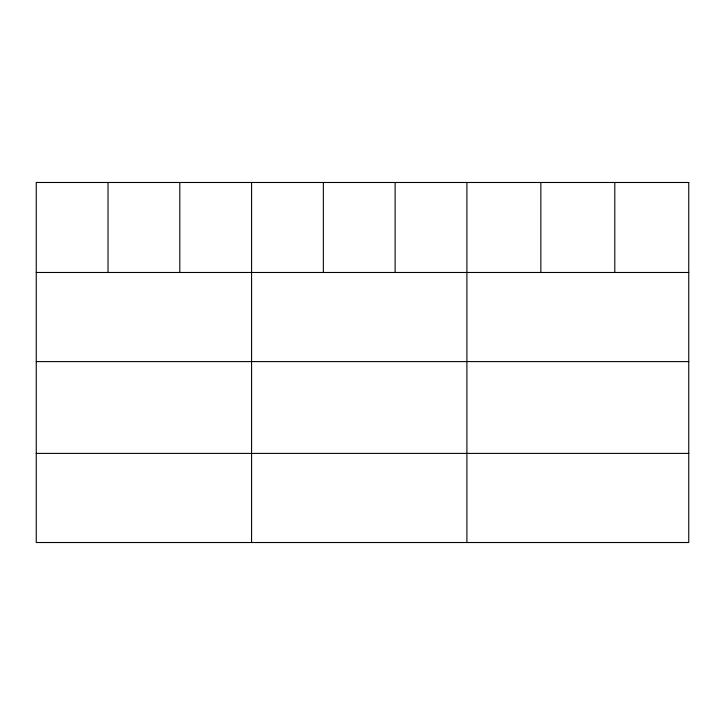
<?xml version="1.0" encoding="UTF-8"?>
<svg xmlns="http://www.w3.org/2000/svg" width="725" height="725" viewBox="0 0 725 725"><rect width="100%" height="100%" fill="white"/><g stroke="black" fill="none" stroke-linecap="round" stroke-linejoin="round"><path stroke-width="1.09" d="M36.25 272.473L688.75 272.473M36.25 361.594L688.75 361.594M36.25 453.406L688.75 453.406M614.8 182.483L614.8 272.473M540.85 182.483L540.85 272.473M466.9 182.483L466.9 542.518M395.125 182.483L395.125 272.473M323.35 182.483L323.35 272.473M251.575 182.483L251.575 542.518M179.8 182.483L179.8 272.473M108.025 182.483L108.025 272.473M688.75 182.483L36.25 182.483L36.25 542.518L688.75 542.518L688.75 182.483"/></g></svg>
